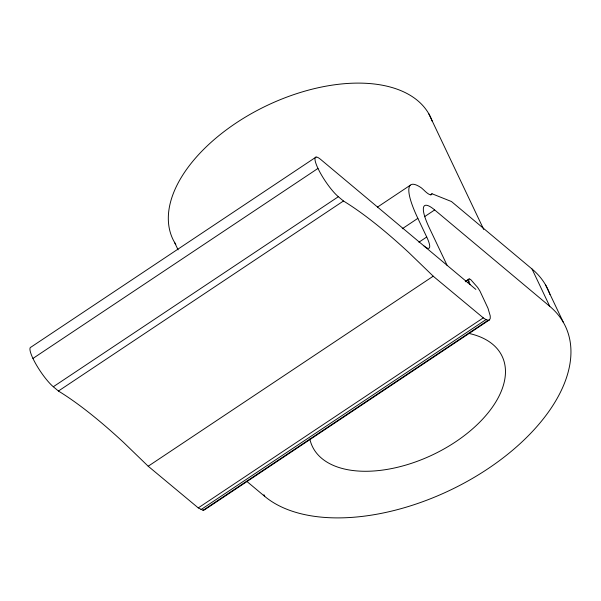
<?xml version="1.0" encoding="UTF-8"?>
<svg xmlns="http://www.w3.org/2000/svg" width="601" height="601" viewBox="0 0 601 601"><rect width="100%" height="100%" fill="white"/><g stroke="black" fill="none" stroke-linecap="round" stroke-linejoin="round"><path stroke-width="0.9" d="M316.058 157.071L31.027 347.108A25.009 5.176 56.3 0 0 35.632 363.605A25.009 5.176 56.3 0 0 53.316 386.751L58.432 391.033A507.019 104.874 56.3 0 1 123.618 442.456L148.199 466.226L198.262 507.905L203.063 510.287L204.498 509.873L489.53 319.845L490.251 318.372L490.228 315.893L487.997 308.275L479.981 291.124L477.652 287.436L470.591 279.442L469.193 278.917L465.287 281.516M549.96 294.513A175.071 98.662 -25.4 0 0 532.035 269.008L451.464 201.53L432.006 193.755L431.51 194.671A26.436 5.469 56.3 0 1 423.81 190.036L421.519 187.978A75.035 15.521 56.3 0 0 417.86 218.343L426.718 237.012A25.009 5.176 56.3 0 1 424.073 246.034M465.49 281.771L469.193 278.917M32.942 358.451L317.982 168.415A25.009 5.176 56.3 0 1 320.626 159.393L475.864 289.412M53.316 386.751L338.348 196.715L343.464 200.997A507.019 104.874 56.3 0 1 408.65 252.42L433.614 276.55L483.294 317.869L485.991 319.589L488.095 320.25L489.53 319.845M58.432 391.033L343.464 200.997M377.473 207.105L410.273 185.236M430.444 194.792L432.006 193.755M402.242 228.756L417.86 218.343M424.509 216.706L434.666 209.937L549.757 306.337A175.071 98.662 -25.4 0 1 487.809 468.833A175.071 98.662 -25.4 0 1 264.725 496.373L246.778 481.341M418.912 242.218L426.718 237.012M148.199 466.226L433.231 276.19M467.375 282.703L468.93 281.659L468.615 279.683M198.262 507.905L483.294 317.869M200.959 509.625L485.991 319.589M203.063 510.287L488.095 320.25M545.67 285.114L563.4 322.444M532.035 269.008L549.757 306.337M428.783 113.747L483.722 229.447M447.091 265.311L429.369 227.982A50.018 10.345 56.3 0 1 434.666 209.937M174.478 242.256L178.084 249.858M263.937 494.713L264.725 496.373M468.93 281.659L470.11 284.596M468.607 333.367A105.047 59.198 -25.4 0 1 455.408 441.96A105.047 59.198 -25.4 0 1 309.831 438.955M338.348 196.715A25.009 5.176 56.3 0 1 317.982 168.415M175.792 244.419A142.557 80.339 -25.4 0 1 266.273 105.859A142.557 80.339 -25.4 0 1 432.269 121.394"/></g></svg>
